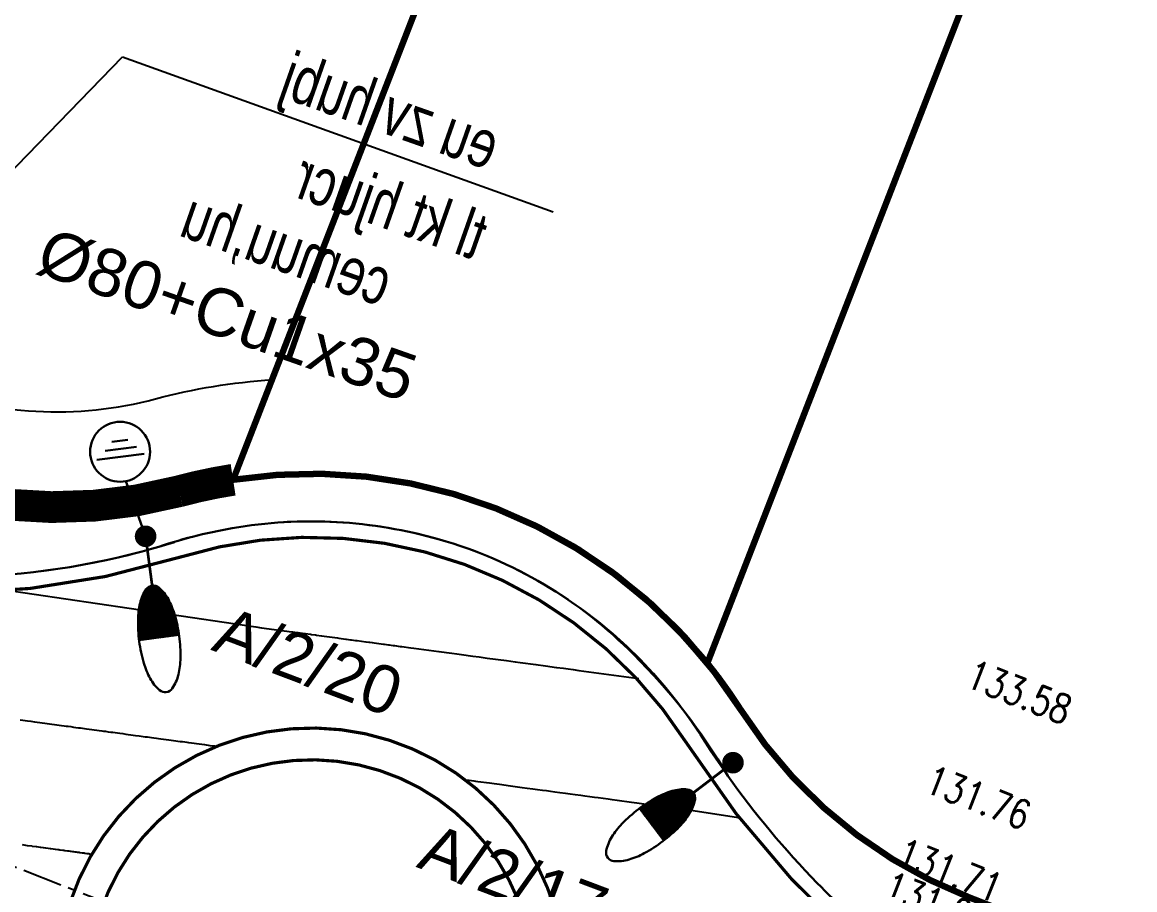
# Model space of a CAD drawing. Header units: millimetres. Extents: x 229784 to 231786, y 726884 to 727329.
# Drawn here: x 230762.48 to 230797.49, y 727200.61 to 727227.89 of the extents above; entities that cross this region are included whole.
import ezdxf
from ezdxf.enums import TextEntityAlignment as Align

# ---------------------------------------------------------------- set-up
doc = ezdxf.new("R2010")
doc.units = ezdxf.units.MM
for name, pattern in [('2480-axa-500-15.11.16$0$CENTER', [2, 1.25, -0.25, 0.25, -0.25]), ('2480-GEOMET-12.8.14$0$DASHEDX2', [1.5, 1, -0.5]), ('DESPLANW500-12.8.14$0$CENTER', [2, 1.25, -0.25, 0.25, -0.25])]:
    doc.linetypes.add(name, pattern=pattern)
for name, color, linetype in [('2480-axa-500-15.11.16$0$IDAN_AXIS', 7, 'Continuous'), ('2480-DIKUR-9.1.17$0$LOTLINE-', 253, 'Continuous'), ('2480-GEOMET-12.8.14$0$1maake', 8, '2480-GEOMET-12.8.14$0$FENCELINE1'), ('2480-gova-15.11.16$0$BRMA-ELV', 8, 'Continuous'), ('2480-gova-15.11.16$0$D-CONT-PRINCIPAL', 254, 'Continuous'), ('2480-gova-15.11.16$0$D-CONT-SECONDARY', 254, 'Continuous'), ('2480-gova-15.11.16$0$SEC-ELEV', 254, 'Continuous'), ('2480-PLAN-12.8.14$0$plan_makif1 v1$0$pcell', 8, 'Continuous'), ('DESPLANW500-12.8.14$0$IDAN_AXIS', 8, 'DESPLANW500-12.8.14$0$CENTER')]:
    doc.layers.add(name, color=color, linetype=linetype)
doc.layers.add('2480-DIKUR-9.1.17$0$YKIR', color=7, linetype='Continuous', true_color=0x878787)
doc.layers.add('2480B-TABA_500-9.1.17$0$pcell', color=7, linetype='Continuous', true_color=0x527dff)
for name, color, linetype, lineweight in [('2480-GEOMET-12.8.14$0$EVENSOFA_15', 13, 'Continuous', 30), ('2480-GEOMET-12.8.14$0$Midraha', 13, 'Continuous', 30), ('2480-GEOMET-12.8.14$0$TICH', 13, 'Continuous', 30), ('TEURA', 1, 'Continuous', 30), ('TEURA-500', 1, 'Continuous', 30), ('TXT-TEURA-500', 12, 'Continuous', 35)]:
    doc.layers.add(name, color=color, linetype=linetype, lineweight=lineweight)
doc.styles.add('2480-gova-15.11.16$0$secname', font='romans.shx', dxfattribs={"width": 0.8})
doc.styles.get("Standard").update_dxf_attribs({"font": 'arial.ttf'})
doc.styles.add('techno_m', font='techno_m')
doc.linetypes.add('2480-GEOMET-12.8.14$0$FENCELINE1', pattern='A,0.25,-0.1,[133,ltypeshp.shx,S=0.1,R=0,X=-0.1,Y=0],-0.1,1', length=1.45)
doc.linetypes.add('SLE_LINE', pattern='A,1,-0.5,["/",Standard,S=0.1,R=0,X=-0.1,Y=-0.05],-0.3', length=1.8)
doc.linetypes.add('V_LINE', pattern='A,1,-0.3,["V",Standard,S=0.1,R=0,X=-0.1,Y=-0.05],-0.2', length=1.5)
doc.dimstyles.new('500-1', dxfattribs={"dimtxt": 0.18, "dimasz": 2, "dimexe": 0.18, "dimexo": 0.0625, "dimgap": 0.09, "dimtad": 0, "dimtih": 1, "dimtoh": 1, "dimdec": 4, "dimzin": 0, "dimdsep": 46, "dimtxsty": 'Standard', "dimcen": 0.09, "dimclrd": 7, "dimclre": 7, "dimadec": 0, "dimazin": 0, "dimtfac": 1, "dimtdec": 4, "dimtofl": 0, "dimtmove": 0, "dimatfit": 3, "dimfxl": 1, "dimtolj": 1, "dimtzin": 0, "dimarcsym": 0})

# ---------------------------------------------------------------- blocks, each defined once
blk = doc.blocks.new('peh')
at = {"linetype": 'Continuous'}
blk.add_line((2.546585164964199e-11, 5.820766091346741e-11), (2.546585164964199e-11, 5.820766091346741e-11), dxfattribs=at)
blk.add_line((2.546585164964199e-11, 5.820766091346741e-11), (2.546585164964199e-11, 5.820766091346741e-11), dxfattribs=at)
blk.add_line((2.546585164964199e-11, 5.820766091346741e-11), (2.546585164964199e-11, 5.820766091346741e-11), dxfattribs=at)
blk.add_line((2.546585164964199e-11, 5.820766091346741e-11), (2.546585164964199e-11, 5.820766091346741e-11), dxfattribs=at)
blk.add_line((2.546585164964199e-11, 5.820766091346741e-11), (2.546585164964199e-11, 5.820766091346741e-11), dxfattribs=at)
blk.add_line((2.546585164964199e-11, 5.820766091346741e-11), (2.546585164964199e-11, 5.820766091346741e-11), dxfattribs=at)
at = {"color": 0}
for p, q in [((-0.1593984990831814, -1.021740222058725), (0.2339070605885354, -1.141985798894893)), ((-0.1512181050275103, -1.011170072539244), (0.2260133852178114, -1.126501313119661)), ((-0.1427902992945747, -1.000675564340781), (0.2175621940332348, -1.110846377734561)), ((-0.1341096746400581, -0.9902583506773226), (0.2085115276786382, -1.095008164411411)), ((-0.1251703656816971, -0.9799202248104848), (0.1988126873402507, -1.078971784387249)), ((-0.115912749482959, -0.969679415167775), (0.1884086229183595, -1.062719795736484)), ((-0.1056436801372911, -0.9597478377399966), (0.1772317845970974, -1.046231546381023)), ((-0.09385287292388966, -0.9502815023297444), (0.1652012002523406, -1.029482280660886)), ((-0.08020889080216875, -0.9413817392778583), (0.1522184084533365, -1.012441895902157)), ((-0.06415515524713555, -0.9332187119289301), (0.1381616434882744, -0.9950731646385975)), ((-0.04462661316938465, -0.92611803940963), (0.1228772536778706, -0.9773291107849218)), ((-0.01899524375767214, -0.9208831884898245), (0.104348816392303, -0.958593252056744)), ((0.02821950671932427, -0.9222470393287949), (0.06440341872075805, -0.9333095714100637)), ((-0.2727756117456011, -1.235429152322467), (0.3249950011595502, -1.418185969174374)), ((-0.2685335995702189, -1.223654918605462), (0.3218614321303903, -1.404156794014852)), ((-0.2641916482753004, -1.211911239428446), (0.3185752653735108, -1.390080965007655)), ((-0.2597068435352412, -1.200211234914605), (0.3151339201358496, -1.375957693322562)), ((-0.2550202806523885, -1.188572914048564), (0.3115346974882414, -1.361786153516732)), ((-0.2501307263228227, -1.176996653841343), (0.3077747731658746, -1.347565482370555)), ((-0.2450371177474153, -1.165482779266313), (0.3038511905397172, -1.333294775744434)), ((-0.2397382072158507, -1.154031671816483), (0.2997608520308859, -1.318973086832557)), ((-0.2342325565914507, -1.142643771192525), (0.2955005108306068, -1.304599422903266)), ((-0.2285185306463973, -1.131319577281829), (0.2910667609321536, -1.2901727425633)), ((-0.2225942898003268, -1.120059652486816), (0.2864560272209928, -1.27569195284741)), ((-0.216457781563804, -1.108864624402486), (0.2816645539642195, -1.261155905493069)), ((-0.210106730730331, -1.097735188493971), (0.2766883927761228, -1.246563393389806)), ((-0.2035386284333072, -1.08667211199645), (0.2715233891722164, -1.231913146388251)), ((-0.1967507195295184, -1.07567623705836), (0.2661651680173236, -1.21720382681815)), ((-0.1897399888621294, -1.064748485514428), (0.2605716419129749, -1.202422567293979)), ((-0.1825031453408883, -1.053889863716904), (0.2545854739219067, -1.187521265121177)), ((-0.1750366041160305, -1.043101467425004), (0.2481631114278571, -1.172486604889855)), ((-0.1673364669040893, -1.032384488731623), (0.2412796707285452, -1.157310978916939)), ((-0.3296372685217648, -1.440254297514912), (0.3600117051464622, -1.651101148221642)), ((-0.3270924486496369, -1.427961180044804), (0.3586284070988768, -1.637607084587216)), ((-0.3244469393612235, -1.415698846511077), (0.3571726631562342, -1.624090872064698)), ((-0.3217009534782846, -1.403467231604736), (0.3556439940948621, -1.61055236402899)), ((-0.3188546821547789, -1.39126627711812), (0.3540419094279059, -1.596991410653573)), ((-0.3159082950223819, -1.379095931188203), (0.3523659074053285, -1.583407858503051)), ((-0.3128619403651101, -1.366956148296595), (0.3506154743299703, -1.569801550416742)), ((-0.3097157453521504, -1.354846889676992), (0.3487900845721015, -1.556172325799707)), ((-0.3064698160524131, -1.34276812284952), (0.3468892001765198, -1.542520020157099)), ((-0.3031242376819137, -1.330719821853563), (0.3449122703968897, -1.528844465094153)), ((-0.2996790746037732, -1.318701967014931), (0.3428587315793266, -1.515145488374401)), ((-0.2961343703282182, -1.306714544887654), (0.3407230150842224, -1.501421387307346)), ((-0.2924901477599633, -1.294757548545022), (0.3384567031826009, -1.487657359277364)), ((-0.2887464090817957, -1.282830977404956), (0.3360511245773523, -1.473850753100123)), ((-0.2849031357982312, -1.270934836997185), (0.3335042879843968, -1.460000960039906)), ((-0.2809602886045468, -1.259069139428902), (0.3308141161614913, -1.44610734510934)), ((-0.2769178075177479, -1.247233902919106), (0.3279784414553433, -1.432169245381374)), ((-0.3589232896993053, -1.640439013543073), (0.372643478338432, -1.86410142009845)), ((-0.3575757310973131, -1.627779856673442), (0.3723622993784375, -1.850944308156613)), ((-0.356168563295796, -1.615138924040366), (0.3720150188237312, -1.837766986864153)), ((-0.3547019478792208, -1.602516166458372), (0.3716013049343019, -1.824569354881532)), ((-0.3531760414407472, -1.58991153590614), (0.3711208180829999, -1.811351308308076)), ((-0.3515909958732664, -1.577324985992163), (0.3705732108282973, -1.798112741031218)), ((-0.3499469583985046, -1.564756471721921), (0.3699581274922821, -1.784853544260841)), ((-0.3482440714942641, -1.552205949556082), (0.3692752041606582, -1.771573606645688)), ((-0.3464824730690452, -1.539673377294093), (0.3685240684790188, -1.758272814506199)), ((-0.344662296534807, -1.527158714132383), (0.3677043393763597, -1.744951051136013)), ((-0.3427836706177914, -1.514661920722574), (0.3668156270068721, -1.731608197558671)), ((-0.34084202786471, -1.502184393641073), (0.365857532415248, -1.718244131770916)), ((-0.3388046243708231, -1.489736143383197), (0.3648296474493691, -1.7048587288009)), ((-0.3366651329633896, -1.477319104596972), (0.363731554527476, -1.691451861115638)), ((-0.3344238788631628, -1.464933177747298), (0.3625628263180261, -1.678023398097139)), ((-0.3320811642697663, -1.452578270516824), (0.3613230256378301, -1.664573206042405)), ((-0.3722258381094434, -1.845510367653333), (-0.2264361958533334, -1.890082734345924)), ((-0.3718581953507964, -1.832551620376762), (-0.1836824006161729, -1.890082734345924)), ((-0.371427645564836, -1.819612105784472), (-0.1409286055690172, -1.890082734345924)), ((-0.3709344373564818, -1.806691747682635), (-0.0981748103967059, -1.890082734345924)), ((-0.3703788133643684, -1.793790471972898), (-0.05542101489906503, -1.890082734345924)), ((-0.3697610102317412, -1.780908206419554), (-0.01266721966230783, -1.890082734345924)), ((-0.3690812586792163, -1.768044880300295), (0.030086575671564, -1.890082734345924)), ((-0.3683397835047799, -1.755200425104704), (0.07284037075630714, -1.890082734345924)), ((-0.3675368039766909, -1.74237477366114), (0.1155941659972392, -1.890082734345924)), ((-0.3666725335569936, -1.729567860660609), (0.1583479612901303, -1.890082734345924)), ((-0.3657471802798682, -1.716779622598551), (0.2011017565566526, -1.890082734345924)), ((-0.364882771619969, -1.70397275185987), (0.243855551894432, -1.890082734345924)), ((-0.3637743345825584, -1.691240488144103), (0.2866093470439999, -1.890082734345924)), ((-0.3626066217329935, -1.678526346862782), (0.329363142193567, -1.890082734345924)), ((-0.3614389088834287, -1.66581220558146), (0.3730088205848006, -1.890355410345364)), ((-0.3602110727297259, -1.653116445755586), (0.3728588798476267, -1.877238421875518)), ((-0.3729487427408458, -1.88450279441895), (-0.3546975816357672, -1.890082734345924)), ((-0.3727713762418716, -1.871485873882193), (-0.3119437864894389, -1.890082734345924)), ((-0.3725303188184625, -1.858488425554242), (-0.2691899911819189, -1.890082734345924))]:
    blk.add_line(p, q, dxfattribs=at)
blk.add_line((-0.3762964788365935, -1.890082734345924), (0.371784397677402, -1.890082734345924))
at = {"const_width": 0.2}
blk.add_lwpolyline([(-0.09999999997453402, 5.82076539745735e-11, 1), (0.1000000000254657, 5.82076539745735e-11, 1)], format="xyb", close=True, dxfattribs=at)
at = {"const_width": 0.05}
blk.add_lwpolyline([(2.546585164964199e-11, -0.9267543390742503), (2.91038304567337e-11, -0.1767543390742503)], dxfattribs=at)
for centre, radius, start, end in [((0.4347096700112161, -1.473078726965468), 0.7461050159912878, 137.8251964731446, 159.431190154693), ((2.182787284255028e-11, -1.07925627392251), 0.1595313874640936, 89.99999999584787, 137.8251964882995), ((7.275957614183426e-11, -1.07925627392251), 0.159531387435171, 42.17480353191289, 90.00000001435149), ((-0.434709670029406, -1.473078726849053), 0.746105015997236, 20.56880983710269, 42.17480352191763), ((1.141989360963635, -1.738488355302252), 1.501543188204895, 159.4311901679309, 171.1649100012509), ((-1.141989360803564, -1.738488355418667), 1.501543188115391, 8.83509001030809, 20.56880983754097), ((2.27130064188168, -1.914023251738399), 2.644415214756199, 171.1649100033143, 179.9999999968881), ((-2.27130064163066, -1.914023251680192), 2.644415214554432, 2.441037551367072e-09, 8.835090000477761), ((2.271300641106791, -1.914023251505569), 2.644415213982394, 180.0000000016236, 188.8350900015736), ((-2.271300641943526, -1.914023251621984), 2.644415214867802, 351.1649100074639, 1.732664412711517e-09), ((1.141989359803119, -2.089558147999924), 1.501543187039294, 188.8350900068143, 200.5688098424719), ((-1.141989360174193, -2.089558147767093), 1.50154318752295, 339.4311901554166, 351.1649099916152), ((0.4347096706915181, -2.354967776103877), 0.7461050166217936, 200.568809831869, 222.1748035004408), ((-0.4347096700912516, -2.354967776220292), 0.7461050160659488, 317.8251964758063, 339.4311901645237), ((2.91038304567337e-11, -2.748790229146834), 0.1595313875978667, 222.1748035492459, 269.9999999968009), ((-7.275957614183426e-12, -2.74879022926325), 0.1595313874763102, 270.000000009964, 317.8251964748918)]:
    blk.add_arc(centre, radius, start, end)
blk = doc.blocks.new('53')
for p, q in [((-14.54067666011849, 5.763867802988329), (15.45932333988151, 5.763867802988329)), ((-10.35449258187043, 0.7524673756603306), (9.645507418129569, 0.7524673756603306)), ((-5.354492581870431, -4.258933051667896), (4.645507418129569, -4.258933051667896))]:
    blk.add_line(p, q)
blk.add_circle((0.3544925818704314, 2.491928913209904), 18.85066435358067)

msp = doc.modelspace()

# ---------------------------------------------------------------- linework, layer by layer
at = {"layer": '2480-axa-500-15.11.16$0$IDAN_AXIS', "linetype": '2480-axa-500-15.11.16$0$CENTER'}
msp.add_lwpolyline([(229872.0680052556, 726960.3870601023, -0.07147719878368394), (229947.042, 727060.962), (229947.732, 727061.655, -0.298102820105516), (230708.48, 727222.267), (231119.383, 727062.249, 0.1113742151746733), (231641.537, 726983.585), (231643.691, 726983.741, -0.08419839352679226), (231668.658, 726981.345), (231692.584, 726974.885)], format="xyb", dxfattribs=at)
at = {"layer": '2480-DIKUR-9.1.17$0$LOTLINE-', "flags": 128}
for points in [[(230735.59, 727222.44), (230736.67, 727225.24), (230759.21, 727216.46), (230759.21, 727216.46, 0.159616), (230766.67, 727216.05)], [(230770.34, 727216.65), (230769.11, 727213.5), (230769.11, 727213.5, 0.026679), (230767.44, 727213.15)]]:
    msp.add_lwpolyline(points, format="xyb", dxfattribs=at)
at = {"layer": '2480-DIKUR-9.1.17$0$LOTLINE-'}
for points in [[(230766.67, 727216.05, -0.049047), (230770.34, 727216.65)], [(230767.44, 727213.15, -0.159356), (230758.13, 727213.67)]]:
    msp.add_lwpolyline(points, format="xyb", dxfattribs=at)
at = {"layer": '2480-DIKUR-9.1.17$0$YKIR', "color": 252, "true_color": 0x8c8c8c, "const_width": 1}
msp.add_lwpolyline([(230556.7817523988, 727272.889888155, -0.06506808054546362), (230758.1255163, 727213.6654453567, 0.1587169770410778), (230767.3996738308, 727213.1402199077, -0.02729737931257531), (230769.1120011299, 727213.503999911, -1.076845239509638)], format="xyb", dxfattribs=at)
at = {"layer": '2480-GEOMET-12.8.14$0$1maake', "ltscale": 1.5, "flags": 128}
for points in [[(230783.8051230718, 727205.4881652951, 0.3383111781274232), (230767.2715402933, 727211.541454577, 0.3383111781274232)], [(230751.1058924567, 727212.1064907766, 0.1698161380768457), (230767.2715402933, 727211.541454577, 0.1698161380768457)], [(230783.8051230718, 727205.4881652951, 0.1593407999120739), (230797.9776525323, 727193.8532023282, 0.1593407999120739)]]:
    msp.add_lwpolyline(points, format="xyb", dxfattribs=at)
at = {"layer": '2480-GEOMET-12.8.14$0$EVENSOFA_15', "color": 251, "linetype": 'Continuous', "true_color": 0x696969, "const_width": 0.1}
for points in [[(230750.9244501893, 727211.6405737201, 0.1698161380768132), (230767.4200092063, 727211.0640061694)], [(230783.3834684406, 727205.2194510007, 0.3383111781277976), (230767.4200092062, 727211.0640061694, 116.5117014440788)], [(230783.3834684406, 727205.2194510007, 0.1593407999117591), (230797.7962102648, 727193.3872852717)]]:
    msp.add_lwpolyline(points, format="xyb", dxfattribs=at)
at = {"layer": '2480-GEOMET-12.8.14$0$Midraha'}
msp.add_lwpolyline([(230512.733000016, 727278.0740003606, -0.01541463126724829), (230556.7817591793, 727272.8898871443, -0.001181118457188967), (230560.1427255857, 727272.3808144819, -0.02334551972998086), (230625.9652961532, 727259.0811995779), (230628.2912988075, 727258.4929237213), (230632.4006943942, 727257.4333952959, -0.02417977571150178), (230698.7679999513, 727236.6389999151), (230705.922376812, 727233.9678922202), (230713.0480000973, 727231.2209997178), (230758.1255163, 727213.6654453567, 0.159500744097495), (230767.4439999949, 727213.1520004248, -0.02665545841461377), (230769.1120012976, 727213.5039999371, -0.132276841710055), (230777.3833754584, 727212.6045093812, -0.1594956210137399), (230785.0754173758, 727206.2859382074, 0.1594785450218523), (230792.2862961292, 727200.3632739774), (230792.2869999409, 727200.3629999161), (230799.9023406605, 727197.3972362573), (230851.5250000953, 727177.2930002213), (230918.299875333, 727151.2886800646), (230985.0146080283, 727125.3079497862)], format="xyb", dxfattribs=at)
at = {"layer": '2480-GEOMET-12.8.14$0$TICH', "color": 251, "linetype": '2480-GEOMET-12.8.14$0$DASHEDX2', "true_color": 0x696969, "const_width": 0.1}
for points in [[(230770.7832640027, 727189.7349380315, 116.5117014459214), (230770.510497294, 727189.7668773695, 116.5117014459214)], [(230770.8824983484, 727190.7300021222, 116.5117014371906), (230770.6438274782, 727190.757949043)]]:
    msp.add_lwpolyline(points, format="xyb", dxfattribs=at)
at = {"layer": '2480-gova-15.11.16$0$D-CONT-PRINCIPAL'}
msp.add_lwpolyline([(230761.8567235767, 727210.0492647621), (230769.831, 727208.8740000001), (230769.831, 727208.8740000001), (230770.009, 727208.849), (230770.009, 727208.849), (230770.961, 727208.7220000001), (230770.961, 727208.7220000001), (230770.987, 727208.718), (230770.987, 727208.718), (230771.113, 727208.702), (230771.114, 727208.702), (230771.154, 727208.696), (230771.155, 727208.696), (230771.355, 727208.6690000001), (230771.356, 727208.6690000001), (230771.389, 727208.665), (230771.389, 727208.665), (230771.548, 727208.6429999999), (230771.549, 727208.6429999999), (230771.577, 727208.6390000001), (230771.577, 727208.64), (230771.703, 727208.623), (230771.703, 727208.623), (230771.736, 727208.618), (230771.736, 727208.618), (230771.895, 727208.5970000001), (230771.894, 727208.5970000001), (230771.98, 727208.5859999999), (230771.98, 727208.5859999999), (230772.394, 727208.53), (230772.393, 727208.53), (230772.438, 727208.5240000001), (230772.438, 727208.5240000001), (230772.658, 727208.493), (230772.658, 727208.4940000001), (230772.684, 727208.4909999999), (230772.684, 727208.4909999999), (230772.809, 727208.474), (230772.809, 727208.474), (230772.836, 727208.4709999999), (230772.837, 727208.4709999999), (230772.963, 727208.453), (230772.963, 727208.453), (230773.019, 727208.446), (230773.019, 727208.446), (230773.287, 727208.41), (230773.286, 727208.41), (230773.303, 727208.407), (230773.303, 727208.407), (230773.388, 727208.396), (230773.388, 727208.396), (230773.406, 727208.395), (230773.406, 727208.3940000001), (230773.491, 727208.3840000001), (230773.49, 727208.3829999999), (230773.549, 727208.375), (230773.549, 727208.375), (230773.846, 727208.335), (230773.846, 727208.335), (230773.872, 727208.3309999999), (230773.872, 727208.3309999999), (230773.998, 727208.314), (230773.998, 727208.314), (230774.024, 727208.312), (230774.024, 727208.311), (230774.15, 727208.292), (230774.151, 727208.293), (230774.187, 727208.2890000001), (230774.187, 727208.2890000001), (230774.369, 727208.2640000001), (230774.368, 727208.2640000001), (230774.423, 727208.257), (230774.423, 727208.257), (230774.709, 727208.218), (230774.709, 727208.218), (230774.794, 727208.207), (230774.794, 727208.207), (230775.266, 727208.1440000001), (230775.266, 727208.1440000001), (230775.581, 727208.1020000001), (230775.581, 727208.1009999999), (230775.995, 727208.046), (230775.995, 727208.046), (230776.148, 727208.025), (230776.148, 727208.025), (230776.301, 727208.005), (230776.301, 727208.005), (230776.658, 727207.957), (230776.658, 727207.957), (230776.85, 727207.931), (230776.85, 727207.931), (230777.107, 727207.896), (230777.108, 727207.896), (230777.72, 727207.814), (230777.72, 727207.814), (230777.989, 727207.7779999999), (230777.989, 727207.777), (230778.142, 727207.757), (230778.142, 727207.757), (230778.637, 727207.691), (230778.636, 727207.691), (230778.941, 727207.6490000001), (230778.941, 727207.6490000001), (230779.29, 727207.603), (230779.289, 727207.603), (230779.508, 727207.573), (230779.508, 727207.573), (230779.66, 727207.552), (230779.66, 727207.552), (230779.818, 727207.531), (230779.818, 727207.531), (230779.994, 727207.5079999999), (230779.993, 727207.5079999999), (230781.8773453906, 727207.2501863665)], dxfattribs=at)
at = {"layer": '2480-gova-15.11.16$0$D-CONT-SECONDARY'}
for points in [[(230762.412, 727205.9509999999), (230762.493, 727205.94), (230762.565, 727205.931), (230762.646, 727205.92), (230762.75, 727205.906), (230762.866, 727205.89), (230762.943, 727205.88), (230763.031, 727205.868), (230763.104, 727205.858), (230763.185, 727205.8470000001), (230763.258, 727205.838), (230763.339, 727205.827), (230763.41, 727205.817), (230763.489, 727205.807), (230763.561, 727205.797), (230763.64, 727205.787), (230763.714, 727205.776), (230763.793, 727205.766), (230763.855, 727205.7579999999), (230763.922, 727205.7490000001), (230764.001, 727205.738), (230764.089, 727205.7259999999), (230764.163, 727205.7159999999), (230764.244, 727205.705), (230764.305, 727205.697), (230764.374, 727205.688), (230764.434, 727205.68), (230764.499, 727205.671), (230764.582, 727205.66), (230764.67, 727205.6479999999), (230764.742, 727205.6379999999), (230764.823, 727205.628), (230764.897, 727205.618), (230764.976, 727205.6070000001), (230765.034, 727205.599), (230765.094, 727205.5909999999), (230765.175, 727205.58), (230765.261, 727205.569), (230765.328, 727205.56), (230765.4, 727205.55), (230765.472, 727205.54), (230765.549, 727205.53), (230765.641, 727205.5179999999), (230765.738, 727205.505), (230765.813, 727205.495), (230765.891, 727205.484), (230765.966, 727205.474), (230766.044, 727205.464), (230766.16, 727205.449), (230766.28, 727205.432), (230766.348, 727205.423), (230766.417, 727205.4140000001), (230766.48, 727205.405), (230766.545, 727205.397), (230766.621, 727205.3859999999), (230766.7, 727205.3759999999), (230766.767, 727205.3670000001), (230766.834, 727205.358), (230766.92, 727205.3459999999), (230767.008, 727205.334), (230767.085, 727205.324), (230767.161, 727205.314), (230767.233, 727205.304), (230767.305, 727205.295), (230767.374, 727205.285), (230767.443, 727205.276), (230767.518, 727205.266), (230767.594, 727205.2559999999), (230767.652, 727205.248), (230767.708, 727205.2409999999), (230767.798, 727205.228), (230767.888, 727205.2159999999), (230767.965, 727205.2059999999), (230768.041, 727205.196), (230768.211, 727205.173), (230768.38, 727205.15), (230768.458, 727205.14), (230768.533, 727205.13), (230768.5994375836, 727205.1206305972)], [(230776.4103883805, 727204.0703780655), (230776.537, 727204.053), (230776.691, 727204.0329999999), (230776.738, 727204.027), (230776.81, 727204.017), (230777.185, 727203.9670000001), (230777.326, 727203.947), (230777.491, 727203.925), (230777.838, 727203.8790000001), (230778.058, 727203.849), (230778.209, 727203.829), (230778.367, 727203.807), (230778.542, 727203.7840000001), (230778.691, 727203.765), (230778.844, 727203.743), (230778.976, 727203.725), (230779.098, 727203.709), (230779.238, 727203.691), (230779.391, 727203.6690000001), (230779.569, 727203.645), (230779.722, 727203.625), (230779.875, 727203.604), (230780.057, 727203.58), (230780.178, 727203.563), (230780.333, 727203.543), (230780.484, 727203.522), (230780.605, 727203.5059999999), (230780.76, 727203.485), (230780.913, 727203.464), (230781.045, 727203.446), (230781.2, 727203.426), (230781.348, 727203.405), (230781.501, 727203.3840000001), (230781.654, 727203.3640000001), (230781.814, 727203.343), (230782.032, 727203.313), (230782.154, 727203.297), (230782.288, 727203.2790000001), (230782.46, 727203.255), (230782.595, 727203.2370000001), (230782.715, 727203.2209999999), (230782.842, 727203.203), (230782.995, 727203.183), (230783.215, 727203.1529999999), (230783.366, 727203.1329999999), (230783.519, 727203.1120000001), (230784.9532867774, 727202.8862260112), (230785.0412867774, 727202.8742260113)], [(230762.472, 727202.027), (230762.627, 727202.005), (230762.641, 727202.0040000001), (230762.78, 727201.985), (230762.792, 727201.983), (230762.914, 727201.9670000001), (230762.924, 727201.9659999999), (230763.039, 727201.95), (230763.049, 727201.948), (230763.204, 727201.928), (230763.22, 727201.926), (230763.357, 727201.907), (230763.373, 727201.905), (230763.51, 727201.887), (230763.526, 727201.8840000001), (230763.633, 727201.87), (230763.646, 727201.868), (230763.793, 727201.849), (230763.811, 727201.8459999999), (230763.936, 727201.829), (230763.95, 727201.827), (230764.082, 727201.809), (230764.099, 727201.807), (230764.267, 727201.785), (230764.288, 727201.782), (230764.423, 727201.7640000001), (230764.441, 727201.7609999999), (230764.575, 727201.7440000001), (230764.594, 727201.7409999999), (230764.669433973, 727201.7307468386)], [(230762.987, 727201.958), (230764.669218638, 727201.730378201)]]:
    msp.add_lwpolyline(points, dxfattribs=at)
at = {"layer": '2480-PLAN-12.8.14$0$plan_makif1 v1$0$pcell', "const_width": 0.2}
for points in [[(230512.733000016, 727278.0740003606, -0.01541463126724829), (230556.7817591793, 727272.8898871443, -0.001181118457188967), (230560.1427255857, 727272.3808144819, -0.02334551972998086), (230625.9652961532, 727259.0811995779), (230628.2912988075, 727258.4929237213), (230632.4006943942, 727257.4333952959, -0.02417977571150178), (230698.7679999513, 727236.6389999151), (230705.922376812, 727233.9678922202), (230713.0480000973, 727231.2209997178), (230758.1255163, 727213.6654453567, 0.159500744097495), (230767.4439999949, 727213.1520004248, -0.02665545841461377), (230769.1120012976, 727213.5039999371, -0.132276841710055), (230777.3833754584, 727212.6045093812, -0.1594956210137399), (230785.0754173758, 727206.2859382074, 0.1594785450218523), (230792.2862961292, 727200.3632739774), (230792.2869999409, 727200.3629999161), (230799.9023406605, 727197.3972362573), (230851.5250000953, 727177.2930002213), (230918.299875333, 727151.2886800646), (230985.0146080283, 727125.3079497862)], [(230780.2271371706, 727242.0903019418), (230769.1120013139, 727213.5039999397, 0.02665545859861666), (230767.4439999996, 727213.1520004257, -0.1595007441715377), (230758.1255163004, 727213.6654453565), (230713.0480000973, 727231.2209997178), (230705.922376812, 727233.9678922202), (230698.7679999479, 727236.6389999164), (230708.603853445, 727263.5655105422)], [(230780.2271371706, 727242.0903019418), (230769.1120013139, 727213.5039999398, -0.1322768415805162), (230777.3833754662, 727212.6045093782, -0.1310181441343399), (230784.035209627, 727207.7351241689), (230795.6009432228, 727237.4806879339)], [(230863.4987274736, 727208.0246736491), (230851.5250000953, 727177.2930002213), (230799.9023406605, 727197.3972362573), (230792.2869999409, 727200.3629999161), (230792.2862997275, 727200.363272576), (230792.2862340629, 727200.3632981458, -0.1594774066894194), (230785.0754173759, 727206.2859382073, 0.0278945689541845), (230784.0352096269, 727207.7351241689), (230795.6009432228, 727237.4806879339)]]:
    msp.add_lwpolyline(points, format="xyb", dxfattribs=at)
at = {"layer": '2480B-TABA_500-9.1.17$0$pcell'}
for points in [[(230512.733000016, 727278.0740003606, -0.01541463126724829), (230556.7817591793, 727272.8898871443, -0.001181118457188967), (230560.1427255857, 727272.3808144819, -0.02334551972998086), (230625.9652961532, 727259.0811995779), (230628.2912988075, 727258.4929237213), (230632.4006943942, 727257.4333952959, -0.02417977571150178), (230698.7679999513, 727236.6389999151), (230705.922376812, 727233.9678922202), (230713.0480000973, 727231.2209997178), (230758.1255163, 727213.6654453567, 0.159500744097495), (230767.4439999949, 727213.1520004248, -0.02665545841461377), (230769.1120012976, 727213.5039999371, -0.132276841710055), (230777.3833754584, 727212.6045093812, -0.1594956210137399), (230785.0754173758, 727206.2859382074, 0.1594785450218523), (230792.2862961292, 727200.3632739774), (230792.2869999409, 727200.3629999161), (230799.9023406605, 727197.3972362573), (230851.5250000953, 727177.2930002213), (230918.299875333, 727151.2886800646), (230985.0146080283, 727125.3079497862)], [(230780.2271371706, 727242.0903019418), (230769.1120013139, 727213.5039999397, 0.02665545859861666), (230767.4439999996, 727213.1520004257, -0.1595007441715377), (230758.1255163004, 727213.6654453565), (230713.0480000973, 727231.2209997178), (230705.922376812, 727233.9678922202), (230698.7679999479, 727236.6389999164), (230708.603853445, 727263.5655105422)], [(230780.2271371706, 727242.0903019418), (230769.1120013139, 727213.5039999398, -0.1322768415805162), (230777.3833754662, 727212.6045093782, -0.1310181441343399), (230784.035209627, 727207.7351241689), (230795.6009432228, 727237.4806879339)], [(230863.4987274736, 727208.0246736491), (230851.5250000953, 727177.2930002213), (230799.9023406605, 727197.3972362573), (230792.2869999409, 727200.3629999161), (230792.2862997275, 727200.363272576), (230792.2862340629, 727200.3632981458, -0.1594774066894194), (230785.0754173759, 727206.2859382073, 0.0278945689541845), (230784.0352096269, 727207.7351241689), (230795.6009432228, 727237.4806879339)]]:
    msp.add_lwpolyline(points, format="xyb", dxfattribs=at)
at = {"layer": 'DESPLANW500-12.8.14$0$IDAN_AXIS', "linetype": 'DESPLANW500-12.8.14$0$CENTER'}
msp.add_lwpolyline([(229872.0680052556, 726960.3870601023, -0.07147719878368394), (229947.042, 727060.962), (229947.732, 727061.655, -0.298102820105516), (230708.48, 727222.267), (231119.383, 727062.249, 0.1113742151746733), (231641.537, 726983.585), (231643.691, 726983.741, -0.08419839352679226), (231668.658, 726981.345), (231692.584, 726974.885)], format="xyb", dxfattribs=at)
at = {"layer": 'TEURA', "color": 6, "linetype": 'V_LINE', "ltscale": 5, "flags": 128}
msp.add_lwpolyline([(231704.5958898765, 726992.7595510263, -0.03717979913442061), (231699.8925486336, 726992.9042037174, -0.04895875229959294), (231694.181031458, 726994.1289442296, -0.02692681299887717), (231690.7223516419, 726995.4753495832, 0.03015069787078078), (231688.7463314717, 726996.1546659041, 0.03091331386377905), (231686.6506849352, 726996.5992187426, 0.1015669124775307), (231680.1201127261, 726996.2162244677, 0.06759743608865242), (231676.138888531, 726994.584806708, -0.02609171813790224), (231671.868312274, 726992.0726431836, -0.02366829493799689), (231669.4557472561, 726991.0276783275, -0.04623753895543405), (231664.5120491277, 726989.6647729716, -0.04789576384536384), (231659.1447735538, 726989.2338797981, -0.01492667856791155), (231654.4591654108, 726989.595090331), (231651.0221827314, 726989.7945675974, 0.01011048343311162), (231647.8282068104, 726989.8692872477, 0.007400122623725132), (231645.489861354, 726989.8420896869, 0.0004924962029113489), (231639.0430868925, 726989.3760104665, 0.001460076240902055), (231633.9527011301, 726989.0285137283), (231631.6906337154, 726990.882304992), (231626.8898897186, 726990.6097439084), (231613.5277383618, 726989.8511109849), (231607.538721476, 726989.5715144072), (231597.8819444002, 726989.1938447455), (231593.9812529957, 726989.0412914876), (231581.2633404502, 726988.6935534667), (231567.9745305083, 726988.4803088884), (231559.4544705949, 726988.4192367799), (231553.4568048562, 726988.4116387186), (231547.9163439818, 726988.4239638279), (231543.2686606164, 726988.4629218242), (231543.0954708044, 726988.4643735427), (231532.7032078648, 726988.62057568), (231525.0189846562, 726988.7838156117), (231516.8781791091, 726989.0124263136), (231511.8145108294, 726989.1869822799), (231505.870004148, 726989.4213897791), (231499.8788231328, 726989.6833610632), (231490.1656872848, 726990.1644777076), (231480.4770849897, 726990.7391607461), (231467.2951921187, 726991.6240365928), (231457.1484679847, 726992.4293719212), (231443.8353402487, 726993.6180377114), (231434.1279982296, 726994.5494154094), (231410.3790393604, 726997.2097958219), (231398.3283439472, 726998.7459767131), (231392.8964666332, 726999.4771853841), (231386.6017026487, 727000.3580701193), (231370.1457051003, 727002.8231999293), (231350.8097006673, 727006.0230001241), (231331.7524878192, 727009.486852564), (231322.8825289845, 727011.2184276469), (231304.7767067476, 727014.9582849229), (231286.5059003551, 727019.0305208806), (231266.6489351862, 727023.8013429628), (231252.2776905484, 727027.4770773697), (231236.2275761416, 727031.7492026277), (231213.1778228886, 727038.3956951761), (231190.2445663716, 727045.5728641261), (231178.8633459919, 727049.293600573), (231159.5203124772, 727055.8681549666), (231141.860861859, 727062.2697622462), (231131.7936691565, 727066.0486549777), (231120.557475192, 727070.369016881), (231108.8143997358, 727074.9503625745), (231106.226838563, 727073.811597371), (231095.2379677984, 727078.0909977491), (231087.5933923619, 727081.0680278476), (231083.4294632354, 727082.6895884481, -0.02769875475965326), (231080.148502496, 727084.1452902019, -0.06015783812023866), (231074.2659284406, 727088.1693563157, -0.0509342531115159), (231069.8546398233, 727092.9988449208, 0.009410122371890562), (231067.9733013656, 727095.7155829314, 0.1136329580328329), (231062.9576216491, 727099.733290613, 0.1268979412720108), (231055.7786044034, 727101.1641185674), (231054.7874275216, 727101.0718744335, 0.03563837609615777), (231052.6853402021, 727100.6455817044, -0.01669644342583109), (231050.3216161179, 727100.135378338, -0.0324811791414608), (231046.4236179449, 727099.7242080724, -0.02246669216103227), (231044.1039195737, 727099.725884022, -0.03652713083721502), (231040.1937612672, 727100.1448734764, -0.04727113983847363), (231035.0161739271, 727101.5471457737), (231029.4682142582, 727103.7022240814), (231021.9730146288, 727106.6225980311), (231011.6336101962, 727110.6490764816), (231010.0804226001, 727111.2539349542), (231008.944278026, 727113.8426889624), (230992.4733323143, 727120.2569760003), (230979.3832760453, 727125.3546418975), (230969.3521020891, 727129.261086021), (230958.4321182047, 727133.5136597535), (230941.9676405768, 727139.9254279229), (230932.6543109991, 727143.556902577), (230927.787302342, 727145.4476828264), (230914.2637838771, 727150.718422273), (230904.9051503033, 727154.364392543), (230891.6484243532, 727159.5212605734), (230874.207968276, 727166.3131044618), (230870.4172340695, 727167.7893316142), (230854.2734215192, 727174.0819173618), (230841.8046615665, 727178.9319372327), (230835.1876091036, 727181.5088186869), (230829.2543801892, 727183.8193984183), (230823.6959370041, 727185.9840251919), (230821.1064997083, 727184.8461260354), (230810.1174795145, 727189.1255846056), (230800.198547019, 727192.9837978237), (230796.4807074573, 727194.4615641377, -0.01109728922328062), (230794.5772222292, 727195.4331518738, -0.03035302665402778), (230791.7061676136, 727197.2166826465, -0.04653739170278318), (230787.4908503618, 727200.820281665, -0.03870209870083395), (230784.6771416624, 727204.1963235595, 0.06704237180266578), (230781.7204911135, 727208.0027156691, 0.1297952543240175), (230775.6035397997, 727211.6252051913, 0.1135447986948493), (230769.0834041032, 727211.9794025936, 0.03976272189944601), (230766.6195490533, 727211.3485645697, -0.06412184725739165), (230760.5111432661, 727210.4418270448), (230759.560968221, 727210.4309597583, -0.04224153091057567), (230755.3798564985, 727210.875336546, -0.05310699969149425), (230749.9905768823, 727212.5407837526, 0.002432562106145369), (230741.1695238013, 727215.9760084933, -0.004076943223626484), (230736.7835543321, 727217.7006906783, 0.001119030736292368), (230722.5687883501, 727223.2204277363), (230721.4312333989, 727225.8090817488), (230711.7295589412, 727229.5836026625), (230705.0770479041, 727232.1160912216, 0.01148156550321417), (230695.8993909218, 727235.4829125213, -2.702453564980781e-06), (230688.5019453032, 727238.0365583509, 0.0002619992430194046), (230677.2573930495, 727241.9182511192, 0.003643449847290189), (230670.1617022935, 727244.3660588476), (230667.5840176871, 727243.0043524981), (230656.6835827669, 727246.3784763799), (230654.5857346785, 727246.9835196135), (230653.2330356484, 727249.4887817802), (230651.4709764738, 727250.0180936112, 0.007923647225845508), (230645.6335027718, 727251.7662552828, 0.00625900165898223), (230628.2667811668, 727256.4347048929, 0.006224904964921767), (230617.8062859741, 727258.9684160327, 0.000212556957358582), (230605.1015601735, 727261.8480882734), (230602.6302324262, 727260.3693101518), (230586.6296475842, 727263.8015765949), (230581.9881255952, 727264.55682817), (230580.3833229377, 727266.8937802168), (230570.482862353, 727268.6040198748, -0.002225791602424779), (230566.0940846564, 727269.3184626187), (230556.366038701, 727270.8000319574, 0.005207909978003035), (230547.0325040127, 727272.0717721867, 0.003820036556343442), (230539.1846061397, 727273.0706539935, 0.004325763546632735), (230526.3507657512, 727274.5004184355), (230524.1616794344, 727272.7087514359), (230520.223518066, 727273.0913374735, -0.02838898970567799), (230517.5541546657, 727273.504626634, -0.04867554190715608), (230512.144305426, 727275.1540972259, -0.05548787764822179), (230506.5059809929, 727278.2412400249, -0.02379165393975475), (230503.8324762739, 727280.3502190551, 0.0863338665579406), (230499.5302696493, 727283.3377500792, 0.07972433327995343), (230495.0985833624, 727284.5660287623, 0.09902843094864369), (230489.3352663701, 727284.0472895792, 0.08339994675096063), (230485.0357280011, 727281.9353006548, -0.007360583932750882), (230484.0461662015, 727281.2617585248, -0.007360583932750882)], format="xyb", dxfattribs=at)
at = {"layer": 'TEURA', "linetype": 'SLE_LINE', "ltscale": 5, "flags": 128}
msp.add_lwpolyline([(230766.358546331, 727211.725472948), (230765.7351723216, 727213.4643720159)], dxfattribs=at)

# ---------------------------------------------------------------- block references
at = {"layer": 'TEURA', "xscale": 1.7, "yscale": 1.7, "zscale": 1.7}
for p, rotation in [((230766.3585463309, 727211.7254729479), 7.568620470431043), ((230784.8418256003, 727204.6042695355), 307.2183541410731)]:
    msp.add_blockref('peh', p, dxfattribs=dict(at, rotation=rotation))
at = {"layer": 'TEURA-500', "ltscale": 0.5, "xscale": 0.05, "yscale": 0.05, "zscale": 0.03999999998885665, "rotation": 187.2026764901631}
msp.add_blockref('53', (230765.5574223321, 727214.5112624912), dxfattribs=at)

# ---------------------------------------------------------------- texts
at = {"layer": '2480-gova-15.11.16$0$BRMA-ELV', "style": '2480-gova-15.11.16$0$secname', "width": 0.8}
msp.add_text('133.58', height=0.9, rotation=338.722, dxfattribs=at).set_placement((230793.851, 727206.825), align=Align.MIDDLE)
at = {"layer": '2480-gova-15.11.16$0$SEC-ELEV', "style": '2480-gova-15.11.16$0$secname', "width": 0.8}
for s, p in [('131.76', (230792.559, 727203.507)), ('131.71', (230791.666, 727201.215)), ('131.69', (230791.258, 727200.167))]:
    msp.add_text(s, height=0.9, rotation=338.722, dxfattribs=at).set_placement(p, align=Align.MIDDLE)
at = {"layer": 'TXT-TEURA-500', "style": 'techno_m', "text_generation_flag": 2, "width": 0.9}
for s, p in [('eu zv hubj', (230777.140775046, 727223.2403819669)), ('tl kt hjucr ', (230776.7402914728, 727220.394612336)), ('cemuu,hu', (230773.7700794228, 727218.9453780695))]:
    msp.add_text(s, height=1.5, rotation=340.6149854947199, dxfattribs=at).set_placement(p)
at = {"layer": 'TXT-TEURA-500'}
for s, height, rotation, p in [('%%C80+Cu1x35', 1.5, 340.6149854947199, (230762.83201352, 727220.0483212223)), ('A/2/20', 1.499999999999996, 339.3362805693412, (230768.3845894026, 727208.1614657929, -214.238116844983)), ('A/2/17', 1.499999999999996, 339.3362805693412, (230774.8441897834, 727201.3315876703, -214.238116844983))]:
    msp.add_text(s, height=height, rotation=rotation, dxfattribs=at).set_placement(p)

# ---------------------------------------------------------------- leaders
msp.add_leader([(230751.7729164518, 727212.553970444), (230765.6322962719, 727226.8070366365), (230779.188964072, 727221.9271341224)], dimstyle='500-1', dxfattribs=at)

doc.saveas('drawing.dxf')
